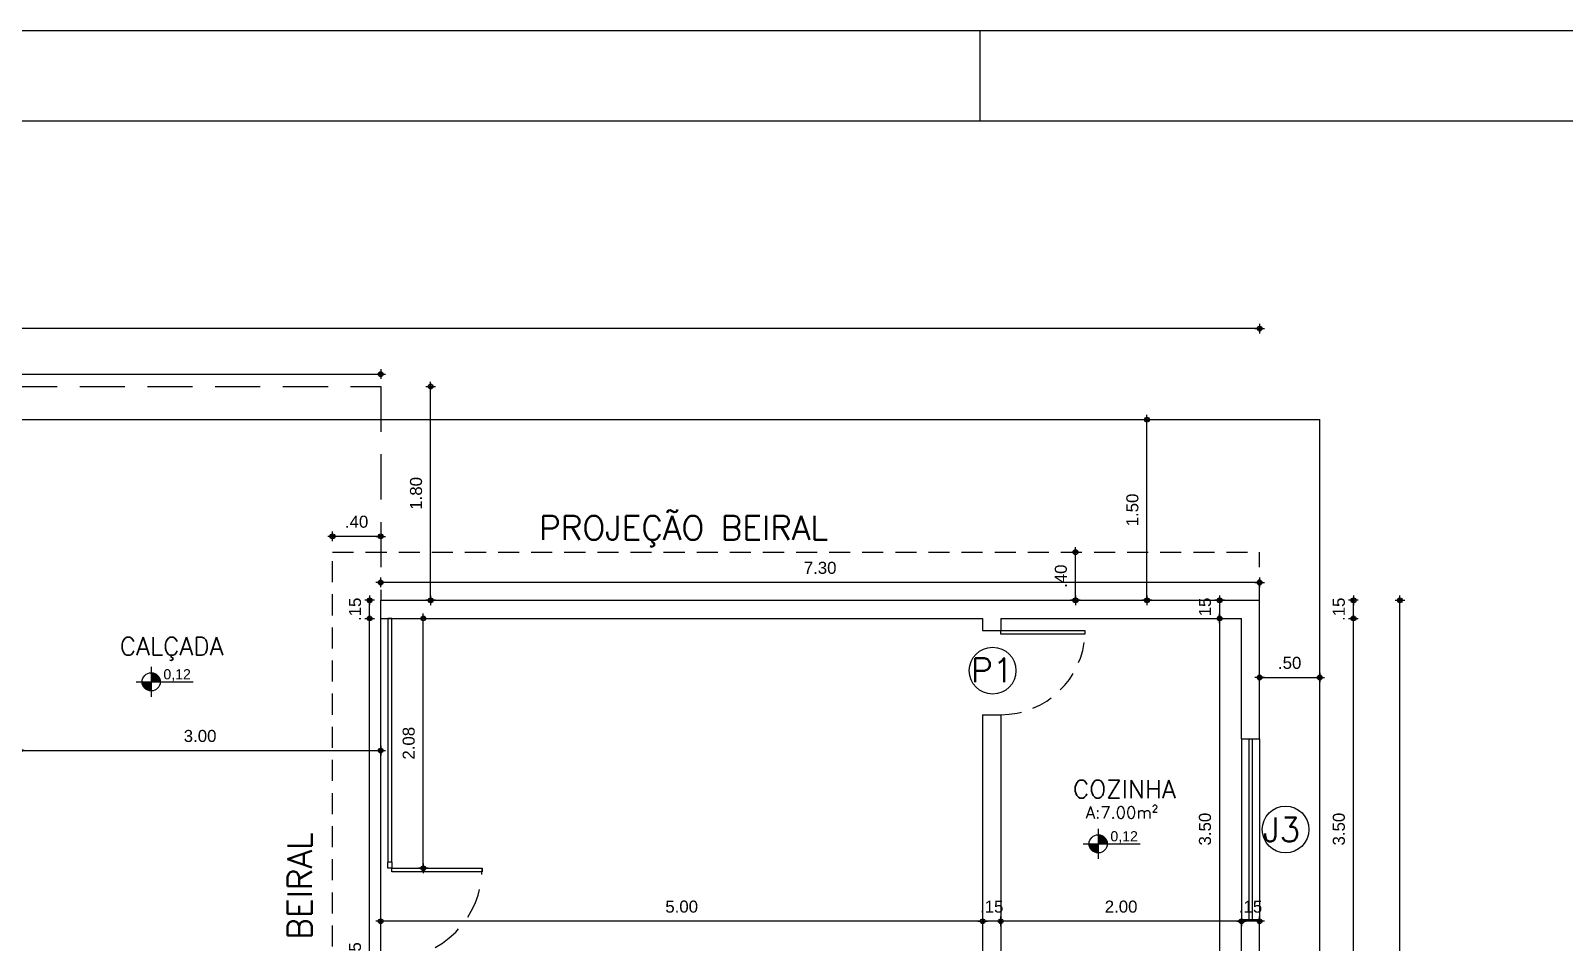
# Model space of a CAD drawing. Header units: millimetres. Extents: x 1111 to 1333, y -447 to -319.
# Drawn here: x 1143.86 to 1156.59, y -410.17 to -402.6 of the extents above; entities that cross this region are included whole.
import ezdxf

# ---------------------------------------------------------------- set-up
doc = ezdxf.new("R2010")
doc.units = ezdxf.units.MM
doc.header["$PDMODE"] = 35
doc.linetypes.add('HIDDEN', pattern=[0.375, 0.25, -0.125])
for name, color, linetype in [('ARQ-ALVENARIA', 4, 'Continuous'), ('ARQ-ESQ-02', 2, 'Continuous'), ('ARQ-PENA-02', 2, 'Continuous'), ('ARQ-PENA-FINA-CINZA', 8, 'Continuous'), ('ARQ-PROJ-01', 1, 'HIDDEN'), ('ARQ-TEXTO2', 2, 'Continuous'), ('ARQ-TEXTO3', 3, 'Continuous'), ('CERCAD-1', 1, 'Continuous'), ('CERCAD-2', 7, 'Continuous'), ('COTAS', 1, 'Continuous'), ('JANELAS_EXTERNO', 1, 'Continuous'), ('JANELAS_INTERNO', 2, 'Continuous'), ('L-Texto', 30, 'Continuous'), ('NIVEIS', 1, 'Continuous'), ('PORTAS', 2, 'Continuous'), ('PROJEÇÃO', 7, 'HIDDEN'), ('TXT', 2, 'Continuous')]:
    doc.layers.add(name, color=color, linetype=linetype)
doc.styles.add('CARIMBO_DADOS', font='arial.ttf', dxfattribs={"height": 0.1})
doc.styles.add('ROMANS', font='romans')
doc.styles.add('T20', font='PORT2', dxfattribs={"height": 0.2})
doc.styles.add('TEXT', font='arial.ttf')
doc.dimstyles.new('COTAS_EXTERNAS', dxfattribs={"dimtxt": 0.1, "dimasz": 0.01, "dimexe": 0, "dimexo": 0, "dimgap": 0.07, "dimtad": 1, "dimzin": 5, "dimdsep": 46, "dimtxsty": 'CARIMBO_DADOS', "dimblk1": 'CIRCULOS', "dimblk2": 'CIRCULOS', "dimsah": 1, "dimcen": 0, "dimse1": 1, "dimse2": 1, "dimclrd": 8, "dimclre": 8, "dimclrt": 230, "dimadec": 0, "dimazin": 0, "dimtfac": 100, "dimtix": 1, "dimtmove": 2, "dimatfit": 3, "dimldrblk": 'CIRCULOS', "dimfxl": 0, "dimtolj": 1, "dimtzin": 5, "dimarcsym": 0})

# ---------------------------------------------------------------- blocks, each defined once
blk = doc.blocks.new('CIRCULOS')
at = {"layer": 'COTAS'}
for p, q in [((-4, 0), (4, 0)), ((0, 4), (0, -4))]:
    blk.add_line(p, q, dxfattribs=at)
for radius in [2, 1]:
    blk.add_circle((0, 0), radius, dxfattribs=at)
blk = doc.blocks.new('*D92')
at = {"color": 8, "lineweight": -2, "transparency": 16777216}
for p, q in [((1146.671, -407.32), (1146.671, -407.31)), ((1146.671, -407.48), (1146.671, -407.33)), ((1146.671, -407.49), (1146.671, -407.5))]:
    blk.add_line(p, q, dxfattribs=at)
at = {"layer": 'DEFPOINTS', "color": 0, "transparency": 16777216}
for p in [(1146.671, -407.33), (1148.042, -407.33), (1148.042, -407.48)]:
    blk.add_point(p, dxfattribs=at)
at = {"color": 8, "lineweight": -2, "transparency": 16777216, "xscale": 0.01, "yscale": 0.01, "zscale": 0.01}
for p, rotation in [((1146.671, -407.33), 270), ((1146.671, -407.48), 90)]:
    blk.add_blockref('CIRCULOS', p, dxfattribs=dict(at, rotation=rotation))
at = {"color": 230, "transparency": 16777216, "insert": (1146.55, -407.405), "char_height": 0.1, "attachment_point": 5, "rotation": 90, "style": 'CARIMBO_DADOS'}
blk.add_mtext('\\A1;.15', dxfattribs=at)
blk = doc.blocks.new('*D93')
at = {"color": 8, "lineweight": -2, "transparency": 16777216}
for p, q in [((1153.903, -409.995), (1153.893, -409.995)), ((1154.063, -409.995), (1153.913, -409.995)), ((1154.073, -409.995), (1154.083, -409.995))]:
    blk.add_line(p, q, dxfattribs=at)
at = {"layer": 'DEFPOINTS', "color": 0, "transparency": 16777216}
for p in [(1153.913, -409.654), (1154.063, -409.654), (1153.913, -409.995)]:
    blk.add_point(p, dxfattribs=at)
at = {"color": 8, "lineweight": -2, "transparency": 16777216, "xscale": 0.01, "yscale": 0.01, "zscale": 0.01}
blk.add_blockref('CIRCULOS', (1153.913, -409.995), dxfattribs=at)
at = {"color": 8, "lineweight": -2, "transparency": 16777216, "xscale": 0.01, "yscale": 0.01, "zscale": 0.01, "rotation": 180}
blk.add_blockref('CIRCULOS', (1154.063, -409.995), dxfattribs=at)
at = {"color": 230, "transparency": 16777216, "insert": (1153.988, -409.874), "char_height": 0.1, "attachment_point": 5, "style": 'CARIMBO_DADOS'}
blk.add_mtext('\\A1;.15', dxfattribs=at)
blk = doc.blocks.new('*D94')
at = {"color": 8, "lineweight": -2, "transparency": 16777216}
blk.add_line((1153.903, -409.995), (1151.923, -409.995), dxfattribs=at)
at = {"layer": 'DEFPOINTS', "color": 0, "transparency": 16777216}
for p in [(1153.913, -409.654), (1151.913, -409.995), (1151.913, -409.995)]:
    blk.add_point(p, dxfattribs=at)
at = {"color": 8, "lineweight": -2, "transparency": 16777216, "xscale": 0.01, "yscale": 0.01, "zscale": 0.01, "rotation": 180}
blk.add_blockref('CIRCULOS', (1151.913, -409.995), dxfattribs=at)
at = {"color": 8, "lineweight": -2, "transparency": 16777216, "xscale": 0.01, "yscale": 0.01, "zscale": 0.01}
blk.add_blockref('CIRCULOS', (1153.913, -409.995), dxfattribs=at)
at = {"color": 230, "transparency": 16777216, "insert": (1152.913, -409.874), "char_height": 0.1, "attachment_point": 5, "style": 'CARIMBO_DADOS'}
blk.add_mtext('\\A1;2.00', dxfattribs=at)
blk = doc.blocks.new('*D95')
at = {"color": 8, "lineweight": -2, "transparency": 16777216}
for p, q in [((1151.753, -409.995), (1151.743, -409.995)), ((1151.913, -409.995), (1151.763, -409.995)), ((1151.923, -409.995), (1151.933, -409.995))]:
    blk.add_line(p, q, dxfattribs=at)
at = {"layer": 'DEFPOINTS', "color": 0, "transparency": 16777216}
for p in [(1151.763, -409.995), (1151.763, -409.995), (1151.913, -409.995)]:
    blk.add_point(p, dxfattribs=at)
at = {"color": 8, "lineweight": -2, "transparency": 16777216, "xscale": 0.01, "yscale": 0.01, "zscale": 0.01}
blk.add_blockref('CIRCULOS', (1151.763, -409.995), dxfattribs=at)
at = {"color": 8, "lineweight": -2, "transparency": 16777216, "xscale": 0.01, "yscale": 0.01, "zscale": 0.01, "rotation": 180}
blk.add_blockref('CIRCULOS', (1151.913, -409.995), dxfattribs=at)
at = {"color": 230, "transparency": 16777216, "insert": (1151.838, -409.874), "char_height": 0.1, "attachment_point": 5, "style": 'CARIMBO_DADOS'}
blk.add_mtext('\\A1;.15', dxfattribs=at)
blk = doc.blocks.new('*D96')
at = {"color": 8, "lineweight": -2, "transparency": 16777216}
blk.add_line((1151.753, -409.995), (1146.773, -409.995), dxfattribs=at)
at = {"layer": 'DEFPOINTS', "color": 0, "transparency": 16777216}
for p in [(1146.763, -409.995), (1146.763, -409.995), (1151.763, -409.995)]:
    blk.add_point(p, dxfattribs=at)
at = {"color": 8, "lineweight": -2, "transparency": 16777216, "xscale": 0.01, "yscale": 0.01, "zscale": 0.01, "rotation": 180}
blk.add_blockref('CIRCULOS', (1146.763, -409.995), dxfattribs=at)
at = {"color": 8, "lineweight": -2, "transparency": 16777216, "xscale": 0.01, "yscale": 0.01, "zscale": 0.01}
blk.add_blockref('CIRCULOS', (1151.763, -409.995), dxfattribs=at)
at = {"color": 230, "transparency": 16777216, "insert": (1149.263, -409.874), "char_height": 0.1, "attachment_point": 5, "style": 'CARIMBO_DADOS'}
blk.add_mtext('\\A1;5.00', dxfattribs=at)
blk = doc.blocks.new('cotas')
at = {"layer": 'L-Texto'}
h = blk.add_hatch(color=6, dxfattribs=at)
h.paths.add_polyline_path([(0.135, 0, 0.414214), (0, 0.135), (0, 0)])
h.paths.add_polyline_path([(0, 0), (-0.135, 0, 0.414214), (0, -0.135)])
for p, q in [((-0.223, 0), (0.621, 0)), ((0, 0.223), (0, -0.223))]:
    blk.add_line(p, q, dxfattribs=at)
blk.add_circle((0, 0), 0.135, dxfattribs=at)
at = {"layer": 'L-Texto', "color": 6, "style": 'T20'}
blk.add_attdef('COTA', (0.167, 0.038), '', height=0.15, dxfattribs=at)
blk = doc.blocks.new('*D132')
at = {"color": 8, "lineweight": -2, "transparency": 16777216}
for p, q in [((1153.731, -407.32), (1153.731, -407.31)), ((1153.731, -407.33), (1153.731, -407.48)), ((1153.731, -407.49), (1153.731, -407.5))]:
    blk.add_line(p, q, dxfattribs=at)
at = {"layer": 'DEFPOINTS', "color": 0, "transparency": 16777216}
for p in [(1153.62, -407.33), (1153.62, -407.48), (1153.731, -407.48)]:
    blk.add_point(p, dxfattribs=at)
at = {"color": 8, "lineweight": -2, "transparency": 16777216, "xscale": 0.01, "yscale": 0.01, "zscale": 0.01}
for p, rotation in [((1153.731, -407.33), 270), ((1153.731, -407.48), 90)]:
    blk.add_blockref('CIRCULOS', p, dxfattribs=dict(at, rotation=rotation))
at = {"color": 230, "transparency": 16777216, "insert": (1153.61, -407.405), "char_height": 0.1, "attachment_point": 5, "rotation": 90, "style": 'CARIMBO_DADOS'}
blk.add_mtext('\\A1;.15', dxfattribs=at)
blk = doc.blocks.new('*D133')
at = {"color": 8, "lineweight": -2, "transparency": 16777216}
blk.add_line((1153.731, -407.49), (1153.731, -410.97), dxfattribs=at)
at = {"layer": 'DEFPOINTS', "color": 0, "transparency": 16777216}
for p in [(1153.62, -407.48), (1153.731, -410.98), (1153.731, -410.98)]:
    blk.add_point(p, dxfattribs=at)
at = {"color": 8, "lineweight": -2, "transparency": 16777216, "xscale": 0.01, "yscale": 0.01, "zscale": 0.01}
for p, rotation in [((1153.731, -407.48), 90), ((1153.731, -410.98), 270)]:
    blk.add_blockref('CIRCULOS', p, dxfattribs=dict(at, rotation=rotation))
at = {"color": 230, "transparency": 16777216, "insert": (1153.61, -409.23), "char_height": 0.1, "attachment_point": 5, "rotation": 90, "style": 'CARIMBO_DADOS'}
blk.add_mtext('\\A1;3.50', dxfattribs=at)
blk = doc.blocks.new('*D173')
at = {"color": 8, "lineweight": -2, "transparency": 16777216}
blk.add_line((1147.117, -409.545), (1147.117, -407.49), dxfattribs=at)
at = {"layer": 'DEFPOINTS', "color": 0, "transparency": 16777216}
for p in [(1146.912, -407.48), (1147.117, -407.48), (1146.912, -409.555)]:
    blk.add_point(p, dxfattribs=at)
at = {"color": 8, "lineweight": -2, "transparency": 16777216, "xscale": 0.01, "yscale": 0.01, "zscale": 0.01}
for p, rotation in [((1147.117, -407.48), 90), ((1147.117, -409.555), 270)]:
    blk.add_blockref('CIRCULOS', p, dxfattribs=dict(at, rotation=rotation))
at = {"color": 230, "transparency": 16777216, "insert": (1146.996, -408.517), "char_height": 0.1, "attachment_point": 5, "rotation": 90, "style": 'CARIMBO_DADOS'}
blk.add_mtext('\\A1;2.08', dxfattribs=at)
blk = doc.blocks.new('*D175')
at = {"color": 8, "lineweight": -2, "transparency": 16777216}
blk.add_line((1146.671, -413.12), (1146.671, -407.49), dxfattribs=at)
at = {"layer": 'DEFPOINTS', "color": 0, "transparency": 16777216}
for p in [(1146.671, -407.48), (1148.272, -407.48), (1148.272, -413.13)]:
    blk.add_point(p, dxfattribs=at)
at = {"color": 8, "lineweight": -2, "transparency": 16777216, "xscale": 0.01, "yscale": 0.01, "zscale": 0.01}
for p, rotation in [((1146.671, -407.48), 90), ((1146.671, -413.13), 270)]:
    blk.add_blockref('CIRCULOS', p, dxfattribs=dict(at, rotation=rotation))
at = {"color": 230, "transparency": 16777216, "insert": (1146.55, -410.305), "char_height": 0.1, "attachment_point": 5, "rotation": 90, "style": 'CARIMBO_DADOS'}
blk.add_mtext('\\A1;5.65', dxfattribs=at)
blk = doc.blocks.new('*D176')
at = {"color": 8, "lineweight": -2, "transparency": 16777216}
blk.add_line((1154.053, -407.182), (1146.773, -407.182), dxfattribs=at)
at = {"layer": 'DEFPOINTS', "color": 0, "transparency": 16777216}
for p in [(1146.763, -407.182), (1146.763, -407.33), (1154.063, -407.33)]:
    blk.add_point(p, dxfattribs=at)
at = {"color": 8, "lineweight": -2, "transparency": 16777216, "xscale": 0.01, "yscale": 0.01, "zscale": 0.01, "rotation": 180}
blk.add_blockref('CIRCULOS', (1146.763, -407.182), dxfattribs=at)
at = {"color": 8, "lineweight": -2, "transparency": 16777216, "xscale": 0.01, "yscale": 0.01, "zscale": 0.01}
blk.add_blockref('CIRCULOS', (1154.063, -407.182), dxfattribs=at)
at = {"color": 230, "transparency": 16777216, "insert": (1150.413, -407.061), "char_height": 0.1, "attachment_point": 5, "style": 'CARIMBO_DADOS'}
blk.add_mtext('\\A1;7.30', dxfattribs=at)
blk = doc.blocks.new('*D186')
at = {"color": 8, "lineweight": -2, "transparency": 16777216}
blk.add_line((1154.843, -410.97), (1154.843, -407.49), dxfattribs=at)
at = {"layer": 'DEFPOINTS', "color": 0, "transparency": 16777216}
for p in [(1153.421, -407.48), (1154.843, -407.48), (1153.421, -410.98)]:
    blk.add_point(p, dxfattribs=at)
at = {"color": 8, "lineweight": -2, "transparency": 16777216, "xscale": 0.01, "yscale": 0.01, "zscale": 0.01}
for p, rotation in [((1154.843, -407.48), 90), ((1154.843, -410.98), 270)]:
    blk.add_blockref('CIRCULOS', p, dxfattribs=dict(at, rotation=rotation))
at = {"color": 230, "transparency": 16777216, "insert": (1154.722, -409.23), "char_height": 0.1, "attachment_point": 5, "rotation": 90, "style": 'CARIMBO_DADOS'}
blk.add_mtext('\\A1;3.50', dxfattribs=at)
blk = doc.blocks.new('*D187')
at = {"color": 8, "lineweight": -2, "transparency": 16777216}
for p, q in [((1154.843, -407.32), (1154.843, -407.31)), ((1154.843, -407.48), (1154.843, -407.33)), ((1154.843, -407.49), (1154.843, -407.5))]:
    blk.add_line(p, q, dxfattribs=at)
at = {"layer": 'DEFPOINTS', "color": 0, "transparency": 16777216}
for p in [(1153.421, -407.33), (1154.843, -407.33), (1153.421, -407.48)]:
    blk.add_point(p, dxfattribs=at)
at = {"color": 8, "lineweight": -2, "transparency": 16777216, "xscale": 0.01, "yscale": 0.01, "zscale": 0.01}
for p, rotation in [((1154.843, -407.33), 270), ((1154.843, -407.48), 90)]:
    blk.add_blockref('CIRCULOS', p, dxfattribs=dict(at, rotation=rotation))
at = {"color": 230, "transparency": 16777216, "insert": (1154.722, -407.405), "char_height": 0.1, "attachment_point": 5, "rotation": 90, "style": 'CARIMBO_DADOS'}
blk.add_mtext('\\A1;.15', dxfattribs=at)
blk = doc.blocks.new('*D188')
at = {"color": 8, "lineweight": -2, "transparency": 16777216}
blk.add_line((1152.534, -407.32), (1152.534, -406.94), dxfattribs=at)
at = {"layer": 'DEFPOINTS', "color": 0, "transparency": 16777216}
for p in [(1152.534, -406.93), (1152.534, -406.93), (1152.534, -407.33)]:
    blk.add_point(p, dxfattribs=at)
at = {"color": 8, "lineweight": -2, "transparency": 16777216, "xscale": 0.01, "yscale": 0.01, "zscale": 0.01}
for p, rotation in [((1152.534, -406.93), 90), ((1152.534, -407.33), 270)]:
    blk.add_blockref('CIRCULOS', p, dxfattribs=dict(at, rotation=rotation))
at = {"color": 230, "transparency": 16777216, "insert": (1152.413, -407.13), "char_height": 0.1, "attachment_point": 5, "rotation": 90, "style": 'CARIMBO_DADOS'}
blk.add_mtext('\\A1;.40', dxfattribs=at)
blk = doc.blocks.new('*D191')
at = {"color": 8, "lineweight": -2, "transparency": 16777216}
blk.add_line((1146.753, -406.799), (1146.373, -406.799), dxfattribs=at)
at = {"layer": 'DEFPOINTS', "color": 0, "transparency": 16777216}
for p in [(1146.363, -406.799), (1146.363, -406.93), (1146.763, -407.33)]:
    blk.add_point(p, dxfattribs=at)
at = {"color": 8, "lineweight": -2, "transparency": 16777216, "xscale": 0.01, "yscale": 0.01, "zscale": 0.01, "rotation": 180}
blk.add_blockref('CIRCULOS', (1146.363, -406.799), dxfattribs=at)
at = {"color": 8, "lineweight": -2, "transparency": 16777216, "xscale": 0.01, "yscale": 0.01, "zscale": 0.01}
blk.add_blockref('CIRCULOS', (1146.763, -406.799), dxfattribs=at)
at = {"color": 230, "transparency": 16777216, "insert": (1146.563, -406.678), "char_height": 0.1, "attachment_point": 5, "style": 'CARIMBO_DADOS'}
blk.add_mtext('\\A1;.40', dxfattribs=at)
blk = doc.blocks.new('*D194')
at = {"color": 8, "lineweight": -2, "transparency": 16777216}
blk.add_line((1121.773, -405.452), (1146.753, -405.452), dxfattribs=at)
at = {"layer": 'DEFPOINTS', "color": 0, "transparency": 16777216}
for p in [(1146.763, -405.452), (1121.763, -405.555), (1146.763, -405.555)]:
    blk.add_point(p, dxfattribs=at)
at = {"color": 8, "lineweight": -2, "transparency": 16777216, "xscale": 0.01, "yscale": 0.01, "zscale": 0.01, "rotation": 180}
blk.add_blockref('CIRCULOS', (1121.763, -405.452), dxfattribs=at)
at = {"color": 8, "lineweight": -2, "transparency": 16777216, "xscale": 0.01, "yscale": 0.01, "zscale": 0.01}
blk.add_blockref('CIRCULOS', (1146.763, -405.452), dxfattribs=at)
at = {"color": 230, "transparency": 16777216, "insert": (1134.263, -405.331), "char_height": 0.1, "attachment_point": 5, "style": 'CARIMBO_DADOS'}
blk.add_mtext('\\A1;25.00', dxfattribs=at)
blk = doc.blocks.new('*D195')
at = {"color": 8, "lineweight": -2, "transparency": 16777216}
blk.add_line((1147.178, -407.32), (1147.178, -405.565), dxfattribs=at)
at = {"layer": 'DEFPOINTS', "color": 0, "transparency": 16777216}
for p in [(1146.763, -405.555), (1147.178, -405.555), (1146.967, -407.33)]:
    blk.add_point(p, dxfattribs=at)
at = {"color": 8, "lineweight": -2, "transparency": 16777216, "xscale": 0.01, "yscale": 0.01, "zscale": 0.01}
for p, rotation in [((1147.178, -405.555), 90), ((1147.178, -407.33), 270)]:
    blk.add_blockref('CIRCULOS', p, dxfattribs=dict(at, rotation=rotation))
at = {"color": 230, "transparency": 16777216, "insert": (1147.057, -406.442), "char_height": 0.1, "attachment_point": 5, "rotation": 90, "style": 'CARIMBO_DADOS'}
blk.add_mtext('\\A1;1.80', dxfattribs=at)
blk = doc.blocks.new('*D264')
at = {"color": 8, "lineweight": -2, "transparency": 16777216}
blk.add_line((1155.229, -423.77), (1155.229, -407.34), dxfattribs=at)
at = {"layer": 'DEFPOINTS', "color": 0, "transparency": 16777216}
for p in [(1153.185, -407.33), (1155.229, -407.33), (1153.849, -423.78)]:
    blk.add_point(p, dxfattribs=at)
at = {"color": 8, "lineweight": -2, "transparency": 16777216, "xscale": 0.01, "yscale": 0.01, "zscale": 0.01}
for p, rotation in [((1155.229, -407.33), 90), ((1155.229, -423.78), 270)]:
    blk.add_blockref('CIRCULOS', p, dxfattribs=dict(at, rotation=rotation))
at = {"color": 230, "transparency": 16777216, "insert": (1155.108, -415.555), "char_height": 0.1, "attachment_point": 5, "rotation": 90, "style": 'CARIMBO_DADOS'}
blk.add_mtext('\\A1;16.45', dxfattribs=at)
blk = doc.blocks.new('*D265')
at = {"color": 8, "lineweight": -2, "transparency": 16777216}
blk.add_line((1154.053, -405.074), (1121.773, -405.074), dxfattribs=at)
at = {"layer": 'DEFPOINTS', "color": 0, "transparency": 16777216}
for p in [(1121.763, -405.074), (1154.063, -407.905), (1121.763, -408.474)]:
    blk.add_point(p, dxfattribs=at)
at = {"color": 8, "lineweight": -2, "transparency": 16777216, "xscale": 0.01, "yscale": 0.01, "zscale": 0.01, "rotation": 180}
blk.add_blockref('CIRCULOS', (1121.763, -405.074), dxfattribs=at)
at = {"color": 8, "lineweight": -2, "transparency": 16777216, "xscale": 0.01, "yscale": 0.01, "zscale": 0.01}
blk.add_blockref('CIRCULOS', (1154.063, -405.074), dxfattribs=at)
at = {"color": 230, "transparency": 16777216, "insert": (1137.913, -404.952), "char_height": 0.1, "attachment_point": 5, "style": 'CARIMBO_DADOS'}
blk.add_mtext('\\A1;32.30', dxfattribs=at)
blk = doc.blocks.new('*D266')
at = {"color": 8, "lineweight": -2, "transparency": 16777216}
blk.add_line((1153.128, -407.32), (1153.128, -405.84), dxfattribs=at)
at = {"layer": 'DEFPOINTS', "color": 0, "transparency": 16777216}
for p in [(1152.902, -405.83), (1153.128, -405.83), (1152.902, -407.33)]:
    blk.add_point(p, dxfattribs=at)
at = {"color": 8, "lineweight": -2, "transparency": 16777216, "xscale": 0.01, "yscale": 0.01, "zscale": 0.01}
for p, rotation in [((1153.128, -405.83), 90), ((1153.128, -407.33), 270)]:
    blk.add_blockref('CIRCULOS', p, dxfattribs=dict(at, rotation=rotation))
at = {"color": 230, "transparency": 16777216, "insert": (1153.007, -406.58), "char_height": 0.1, "attachment_point": 5, "rotation": 90, "style": 'CARIMBO_DADOS'}
blk.add_mtext('\\A1;1.50', dxfattribs=at)
blk = doc.blocks.new('*D267')
at = {"color": 8, "lineweight": -2, "transparency": 16777216}
blk.add_line((1143.773, -408.578), (1146.753, -408.578), dxfattribs=at)
at = {"layer": 'DEFPOINTS', "color": 0, "transparency": 16777216}
for p in [(1146.763, -407.405), (1143.763, -408.411), (1146.763, -408.578)]:
    blk.add_point(p, dxfattribs=at)
at = {"color": 8, "lineweight": -2, "transparency": 16777216, "xscale": 0.01, "yscale": 0.01, "zscale": 0.01, "rotation": 180}
blk.add_blockref('CIRCULOS', (1143.763, -408.578), dxfattribs=at)
at = {"color": 8, "lineweight": -2, "transparency": 16777216, "xscale": 0.01, "yscale": 0.01, "zscale": 0.01}
blk.add_blockref('CIRCULOS', (1146.763, -408.578), dxfattribs=at)
at = {"color": 230, "transparency": 16777216, "insert": (1145.263, -408.457), "char_height": 0.1, "attachment_point": 5, "style": 'CARIMBO_DADOS'}
blk.add_mtext('\\A1;3.00', dxfattribs=at)
blk = doc.blocks.new('*D270')
at = {"color": 8, "lineweight": -2, "transparency": 16777216}
blk.add_line((1154.073, -407.971), (1154.553, -407.971), dxfattribs=at)
at = {"layer": 'DEFPOINTS', "color": 0, "transparency": 16777216}
for p in [(1154.063, -407.971), (1154.563, -407.971), (1154.563, -407.971)]:
    blk.add_point(p, dxfattribs=at)
at = {"color": 8, "lineweight": -2, "transparency": 16777216, "xscale": 0.01, "yscale": 0.01, "zscale": 0.01, "rotation": 180}
blk.add_blockref('CIRCULOS', (1154.063, -407.971), dxfattribs=at)
at = {"color": 8, "lineweight": -2, "transparency": 16777216, "xscale": 0.01, "yscale": 0.01, "zscale": 0.01}
blk.add_blockref('CIRCULOS', (1154.563, -407.971), dxfattribs=at)
at = {"color": 230, "transparency": 16777216, "insert": (1154.313, -407.85), "char_height": 0.1, "attachment_point": 5, "style": 'CARIMBO_DADOS'}
blk.add_mtext('\\A1;.50', dxfattribs=at)

msp = doc.modelspace()

# ---------------------------------------------------------------- linework, layer by layer
at = {"layer": 'ARQ-ALVENARIA'}
for p, q in [((1146.763, -407.48), (1146.763, -407.33)), ((1146.763, -407.33), (1154.063, -407.33)), ((1154.063, -408.48), (1154.063, -407.33)), ((1146.763, -407.48), (1151.763, -407.48)), ((1151.763, -407.48), (1151.763, -407.58)), ((1151.913, -407.48), (1153.913, -407.48)), ((1151.913, -407.48), (1151.913, -407.58)), ((1153.913, -408.48), (1153.913, -407.48)), ((1151.763, -407.58), (1151.913, -407.58)), ((1151.763, -408.28), (1151.763, -413.13)), ((1151.763, -408.28), (1151.913, -408.28)), ((1151.913, -408.28), (1151.913, -410.98)), ((1153.913, -408.48), (1154.063, -408.48)), ((1153.913, -410.98), (1153.913, -409.98)), ((1153.913, -409.98), (1154.063, -409.98)), ((1154.063, -411.13), (1154.063, -409.98))]:
    msp.add_line(p, q, dxfattribs=at)
at = {"layer": 'ARQ-ESQ-02'}
for p, q in [((1146.856, -407.48), (1146.821, -407.48)), ((1146.821, -407.48), (1146.821, -409.505)), ((1146.856, -409.505), (1146.856, -407.48)), ((1146.856, -409.505), (1146.821, -409.505))]:
    msp.add_line(p, q, dxfattribs=at)
msp.add_lwpolyline([(1151.913, -407.58), (1152.613, -407.58), (1152.613, -407.61), (1151.913, -407.61)], close=True, dxfattribs=at)
at = {"layer": 'ARQ-PENA-02'}
for p in [(1143.763, -405.83), (1154.563, -425.28)]:
    msp.add_line(p, (1154.563, -405.83), dxfattribs=at)
at = {"layer": 'ARQ-PENA-FINA-CINZA'}
msp.add_line((1146.763, -410.48), (1146.763, -407.48), dxfattribs=at)
at = {"layer": 'ARQ-PROJ-01', "ltscale": 0.7}
for p, q in [((1146.363, -406.93), (1154.063, -406.93)), ((1146.363, -412.13), (1146.363, -406.93)), ((1154.063, -407.33), (1154.063, -406.93))]:
    msp.add_line(p, q, dxfattribs=at)
at = {"layer": 'ARQ-PROJ-01', "ltscale": 1.5}
msp.add_lwpolyline([(1146.763, -423.78), (1146.763, -425.555), (1121.763, -425.555), (1121.763, -405.555), (1146.763, -405.555), (1146.763, -407.33)], dxfattribs=at)
at = {"layer": 'ARQ-PROJ-01', "ltscale": 0.7}
msp.add_arc((1151.913, -407.579), 0.701, 270, 357.4911, dxfattribs=at)
at = {"layer": 'CERCAD-1'}
msp.add_lwpolyline([(1178.592, -446.25), (1115.592, -446.25), (1115.592, -403.35), (1178.592, -403.35)], close=True, dxfattribs=at)
at = {"layer": 'CERCAD-2'}
for p, q in [((1114.842, -402.6), (1179.342, -402.6)), ((1151.742, -403.35), (1151.742, -402.6))]:
    msp.add_line(p, q, dxfattribs=at)
at = {"layer": 'JANELAS_EXTERNO'}
for p, q in [((1153.913, -408.48), (1153.913, -409.98)), ((1154.063, -408.48), (1154.063, -409.98))]:
    msp.add_line(p, q, dxfattribs=at)
at = {"layer": 'JANELAS_INTERNO'}
for p, q in [((1153.973, -408.48), (1153.973, -409.98)), ((1154.003, -408.48), (1154.003, -409.98))]:
    msp.add_line(p, q, dxfattribs=at)
at = {"layer": 'PORTAS'}
msp.add_lwpolyline([(1146.856, -409.505), (1146.856, -409.555), (1146.821, -409.555), (1146.821, -409.505)], dxfattribs=at)
msp.add_lwpolyline([(1146.856, -409.555), (1147.606, -409.555), (1147.606, -409.585), (1146.856, -409.585)], close=True, dxfattribs=at)
at = {"layer": 'PROJEÇÃO'}
msp.add_arc((1146.856, -409.555), 0.75, 270, 0, dxfattribs=at)
at = {"layer": 'TXT'}
for centre in [(1151.846, -407.914), (1154.279, -409.233)]:
    msp.add_circle(centre, 0.194, dxfattribs=at)

# ---------------------------------------------------------------- block references
at = {"layer": 'NIVEIS', "color": 1}
ref = msp.add_blockref('cotas', (1144.857, -408.007), dxfattribs=dict(at, xscale=0.5599999999976717, yscale=0.5599999999994907, zscale=0.5599999999994907))
ref.add_attrib('COTA', '0,12', (1144.958, -407.986), dxfattribs={"color": 1, "height": 0.084, "style": 'TEXT'})
ref = msp.add_blockref('cotas', (1152.723, -409.352), dxfattribs=dict(at, xscale=0.5599999999976717, yscale=0.5599999999994907, zscale=0.5599999999994907))
ref.add_attrib('COTA', '0,12', (1152.824, -409.331), dxfattribs={"color": 1, "height": 0.084, "style": 'TEXT'})

# ---------------------------------------------------------------- texts
at = {"layer": 'ARQ-TEXTO2', "insert": (1152.617, -409.042), "char_height": 0.1, "width": 0.65338, "attachment_point": 1, "style": 'ROMANS'}
msp.add_mtext('\\pi0.00288;A:7.00m²', dxfattribs=at)
at = {"layer": 'ARQ-TEXTO3', "char_height": 0.15, "width": 1.12177, "attachment_point": 5, "style": 'ROMANS'}
for s, insert in [('CALÇADA', (1145.027, -407.733)), ('COZINHA', (1152.941, -408.898))]:
    msp.add_mtext(s, dxfattribs=dict(at, insert=insert))
at = {"layer": 'TXT', "style": 'ROMANS'}
for s, p in [('P1', (1151.667, -408.01)), ('J3', (1154.092, -409.334))]:
    msp.add_text(s, height=0.2, dxfattribs=at).set_placement(p)
at = {"layer": 'TXT', "color": 2, "insert": (1148.079, -406.628), "char_height": 0.2, "width": 5.30535, "attachment_point": 1, "line_spacing_factor": 0.801, "style": 'ROMANS'}
msp.add_mtext('PROJEÇÃO BEIRAL', dxfattribs=at)
at = {"layer": 'TXT', "color": 2, "insert": (1145.99, -411.657), "char_height": 0.2, "width": 5.30535, "attachment_point": 1, "rotation": 90, "line_spacing_factor": 0.801, "style": 'ROMANS'}
msp.add_mtext('PROJEÇÃO BEIRAL', dxfattribs=at)

# ---------------------------------------------------------------- dimensions: what is measured, and where the dimension line sits
for base, p1, p2, picture, middle in [((1121.763, -405.074), (1154.063, -407.905), (1121.763, -408.474), '*D265', (1137.913, -404.952)), ((1146.763, -405.452), (1121.763, -405.555), (1146.763, -405.555), '*D194', (1134.263, -405.331)), ((1146.363, -406.799), (1146.763, -407.33), (1146.363, -406.93), '*D191', (1146.563, -406.678)), ((1146.763, -407.182), (1154.063, -407.33), (1146.763, -407.33), '*D176', (1150.413, -407.061)), ((1146.763, -408.578), (1143.763, -408.411), (1146.763, -407.405), '*D267', (1145.263, -408.457)), ((1154.563, -407.971), (1154.063, -407.971), (1154.563, -407.971), '*D270', (1154.313, -407.85)), ((1151.913, -409.995), (1153.913, -409.654), (1151.913, -409.995), '*D94', (1152.913, -409.874)), ((1153.913, -409.995), (1154.063, -409.654), (1153.913, -409.654), '*D93', (1153.988, -409.874)), ((1146.763, -409.995), (1151.763, -409.995), (1146.763, -409.995), '*D96', (1149.263, -409.874)), ((1151.763, -409.995), (1151.913, -409.995), (1151.763, -409.995), '*D95', (1151.838, -409.874))]:
    dim = msp.add_linear_dim(base=base, p1=p1, p2=p2, dimstyle='COTAS_EXTERNAS')
    dim.commit()
    dim.dimension.update_dxf_attribs({"geometry": picture, "text_midpoint": middle})
dim = msp.add_linear_dim(base=(1147.178, -405.555), p1=(1146.967, -407.33), p2=(1146.763, -405.555), angle=90, text='1.80', dimstyle='COTAS_EXTERNAS')
dim.commit()
dim.dimension.update_dxf_attribs({"geometry": '*D195', "text_midpoint": (1147.057, -406.442)})
for base, p1, p2, picture, middle in [((1153.128, -405.83), (1152.902, -407.33), (1152.902, -405.83), '*D266', (1153.007, -406.58)), ((1152.534, -406.93), (1152.534, -407.33), (1152.534, -406.93), '*D188', (1152.413, -407.13)), ((1146.671, -407.33), (1148.042, -407.48), (1148.042, -407.33), '*D92', (1146.55, -407.405)), ((1155.229, -407.33), (1153.849, -423.78), (1153.185, -407.33), '*D264', (1155.108, -415.555)), ((1154.843, -407.33), (1153.421, -407.48), (1153.421, -407.33), '*D187', (1154.722, -407.405)), ((1153.731, -407.48), (1153.62, -407.33), (1153.62, -407.48), '*D132', (1153.61, -407.405)), ((1146.671, -407.48), (1148.272, -413.13), (1148.272, -407.48), '*D175', (1146.55, -410.305)), ((1147.116981457, -407.479807948), (1146.911603648, -409.554807948), (1146.911603648, -407.479807948), '*D173', (1146.995924158, -408.517307948)), ((1154.843, -407.48), (1153.421, -410.98), (1153.421, -407.48), '*D186', (1154.722, -409.23)), ((1153.731, -410.98), (1153.62, -407.48), (1153.731, -410.98), '*D133', (1153.61, -409.23))]:
    dim = msp.add_linear_dim(base=base, p1=p1, p2=p2, angle=90, dimstyle='COTAS_EXTERNAS')
    dim.commit()
    dim.dimension.update_dxf_attribs({"geometry": picture, "text_midpoint": middle})

doc.saveas('drawing.dxf')
